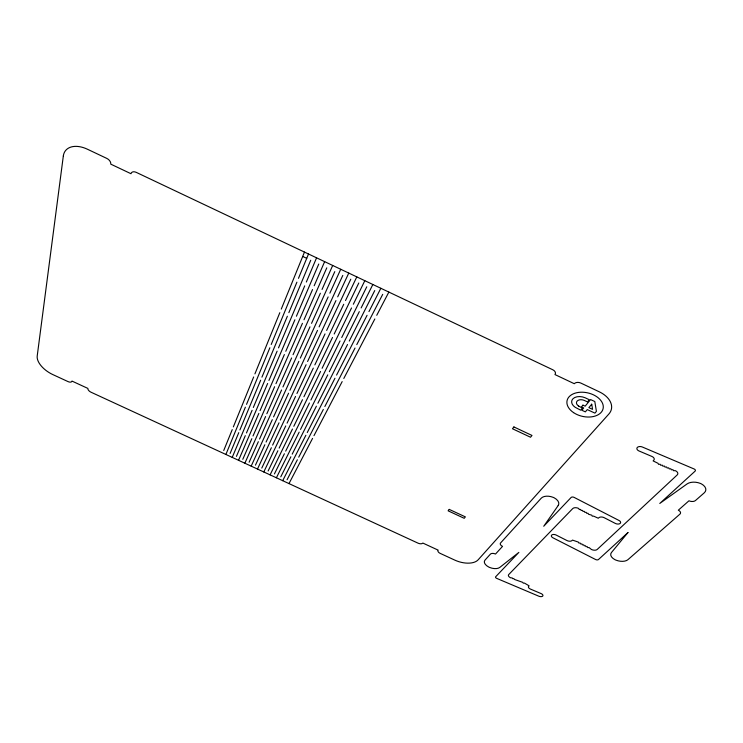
<?xml version="1.0" encoding="UTF-8"?>
<svg xmlns="http://www.w3.org/2000/svg" width="743" height="743" viewBox="0 0 743 743"><rect width="100%" height="100%" fill="white"/><g stroke="black" fill="none" stroke-linecap="round" stroke-linejoin="round"><path stroke-width="1.11" d="M223.736 450.509L232.243 429.621M233.348 426.891L253.669 376.942M254.914 373.896L279.823 312.673M281.272 309.107L304.472 252.091M225.891 454.465L245.385 407.164M246.546 404.341L269.867 347.761M271.223 344.473L296.903 282.164M298.482 278.328L308.512 254.004M230.089 453.444L238.772 432.64M239.905 429.928L260.663 380.202M261.926 377.165L287.374 316.221M288.851 312.664L310.732 260.245M232.215 457.382L252.118 410.294M253.317 407.48L277.12 351.151M278.504 347.882L304.723 285.851M306.339 282.034L316.574 257.821M236.441 456.369L245.301 435.667M246.462 432.965L267.647 383.462M268.938 380.435L294.906 319.769M296.42 316.23L318.756 264.044M238.54 460.307L258.861 413.424M260.069 410.619L284.374 354.55M285.786 351.29L312.543 289.547M314.187 285.749L324.635 261.647M242.785 459.304L251.831 438.686M253.01 435.992L274.622 386.713M275.95 383.704L302.447 323.307M303.989 319.787L326.781 267.842M244.865 463.223L265.585 416.554M266.83 413.758L291.618 357.94M293.058 354.699L320.354 293.234M322.035 289.454L332.688 265.455M249.119 462.23L258.35 441.704M259.548 439.029L281.597 389.973M282.944 386.973L309.97 326.846M311.549 323.344L334.787 271.632M251.18 466.14L272.309 419.674M273.573 416.897L298.853 361.33M300.321 358.098L328.155 296.912M329.864 293.151L340.731 269.272M255.462 465.155L264.861 444.723M266.087 442.057L288.572 393.214M289.946 390.233L317.493 330.384M319.1 326.892L342.792 275.421M257.487 469.047L279.034 422.795M280.325 420.027L306.088 364.711M307.583 361.497L335.947 300.599M337.694 296.847L348.764 273.08M261.787 468.081L271.371 447.741M272.625 445.085L295.538 396.465M296.94 393.493L325.016 333.913M326.651 330.449L350.789 279.21M263.793 471.963L285.749 425.915M287.058 423.166L313.314 368.101M314.837 364.897L343.74 304.277M345.523 300.543L356.798 276.888M268.112 470.997L277.882 450.75M279.154 448.103L302.494 399.706M303.924 396.753L332.52 337.452M334.192 333.997L358.785 282.999M270.099 474.87L292.463 429.036M293.801 426.296L320.539 371.481M322.091 368.296L351.523 307.955M353.334 304.24L364.822 280.687M274.436 473.913L284.383 453.759M285.684 451.131L309.45 402.957M310.899 400.013L340.025 340.981M341.724 337.536L366.773 286.779M276.396 477.777L299.169 432.147M300.525 429.417L327.756 374.853M329.335 371.686L359.306 311.623M361.144 307.927L372.847 284.495M280.761 476.839L290.885 456.769M292.203 454.149L316.397 406.189M317.883 403.263L347.529 344.501M349.256 341.083L374.751 290.559M282.693 480.684L305.865 435.259M307.258 432.547L334.963 378.233M336.579 375.076L367.079 315.292M368.955 311.614L380.853 288.284M287.067 479.746L297.376 459.778M298.723 457.168L323.344 409.43M324.849 406.514L355.024 348.03M356.779 344.622L382.719 294.339M288.99 483.591L312.571 438.37M313.973 435.667L342.17 381.605M343.805 378.466L374.844 318.961M376.747 315.301L388.858 292.083M302.707 256.437L306.72 258.341M578.676 406.068L582.354 408.056L580.636 410.155L575.184 407.294A9.659 6.306 12.8 0 1 573.029 398.685A9.659 6.306 12.8 0 1 585.085 397.756L589.31 399.734L587.518 401.926L584.063 400.319A5.628 3.678 12.8 0 0 577.144 401.062A5.628 3.678 12.8 0 0 578.667 406.068M63.331 155.946L37.206 356.046A19.355 10.235 31.5 0 0 52.864 374.602L68.022 381.596A4.003 2.108 30.9 0 0 71.978 381.075L87.888 388.413A3.984 2.108 30.2 0 0 91.017 392.211L418.049 543.161A3.845 2.08 19.2 0 0 422.823 543.049L438.156 550.136A3.854 2.071 18.4 0 0 440.227 553.396L454.79 560.111A18.566 10.012 17.8 0 0 478.139 559.823L608.889 413.99A23.284 15.194 12.5 0 0 599.304 391.821L580.868 383.082A4.941 3.288 12.8 0 0 574.302 383.722L554.975 374.574A4.932 3.316 14.1 0 0 552.764 369.754L136.257 172.367A5.155 3.381 36.7 0 0 130.991 173.723L110.763 164.138A5.21 3.362 37.8 0 0 106.816 158.417L87.414 149.222A24.593 15.566 37.9 0 0 63.331 155.946M558.216 505.5L543.727 526.258L571.116 497.476A2.21 1.3 13.8 0 1 574.079 497.373L618.817 520.379A3.529 2.025 12.4 0 1 620.21 523.369A3.529 2.025 12.4 0 1 615.501 523.509L604.198 517.704A3.919 2.257 12.9 0 0 598.96 517.62L598.31 518.242L593.676 516.153L592.19 516.144L591.818 515.196L588.484 514.24L588.112 513.302L586.636 513.292L586.264 512.345L584.778 512.345L584.407 511.398L582.93 511.388L582.549 510.441L581.072 510.441L580.692 509.494L579.215 509.484L578.732 508.481A4.374 2.535 13.8 0 0 572.723 508.584L508.714 574.571A3.91 2.071 16.3 0 0 510.794 577.868L512.122 577.859L512.661 578.658L513.887 578.611L514.425 579.41L522.728 582.354L523.258 583.144L524.493 583.097L529.109 585.846L528.449 586.645A3.474 1.82 15.7 0 0 530.521 589.106L541.248 593.648A3.102 1.616 15.5 0 1 542.659 596.137A3.102 1.616 15.5 0 1 538.629 596.118L496.733 578.379A1.932 1.022 16.7 0 1 495.683 576.744L518.865 552.393L499.77 567.429A8.712 4.672 16.9 0 1 489.665 567.466L488.69 567.011A8.712 4.672 16.8 0 1 485.012 560.101L490.436 554.12A3.956 2.145 16.8 0 1 495.507 554.046L502.547 546.365A4.031 2.22 16.4 0 1 500.578 542.947L541.22 498.209A9.65 5.638 14.7 0 1 553.145 497.346L554.222 497.829A9.65 5.638 14.7 0 1 558.216 505.5M449.227 509.392L448.103 510.822L464.208 518.298L465.369 516.877L449.227 509.392M513.896 426.937L512.475 428.757L530.521 437.237L531.988 435.444L513.896 426.937M582.939 405.158L581.49 406.941L583.701 407.953L581.825 410.238L585.373 411.873L587.258 409.588L594.929 413.117L596.415 411.343L594.799 401.517L590.574 399.576L585.159 406.17L582.939 405.158M591.707 404.201L588.865 407.647L592.552 409.337L591.707 404.201M627.956 532.564L611.415 552.578A9.538 5.266 12.7 0 0 614.925 559.665L615.956 560.12A9.538 5.266 12.7 0 0 627.946 559.665L679.919 514.137A4.662 2.703 10.2 0 0 678.313 510.2L688.965 500.791A4.774 2.805 9.5 0 0 695.457 500.541L704.262 492.823A10.736 6.39 9.2 0 0 701.522 483.962L700.361 483.414A10.736 6.39 9.2 0 0 687.024 483.962L659.775 503.457L695.058 471.183A2.452 1.486 8.9 0 0 694.111 468.982L642.537 447.091A3.845 2.396 10.7 0 0 637.355 447.416A3.845 2.396 10.7 0 0 638.804 450.88L651.89 456.443A4.291 2.647 10.4 0 1 654.119 459.741L653.125 460.911L658.029 463.316L658.558 464.375L660.165 464.226L660.694 465.285L662.301 465.127L662.83 466.186L664.437 466.037L664.966 467.096L666.573 466.948L667.103 468.006L668.709 467.849L669.229 468.907L670.845 468.759L671.366 469.817L672.982 469.669L673.502 470.718L675.238 470.625A4.83 2.926 9.7 0 1 677.17 474.972L597.214 549.448A4.254 2.368 13.5 0 1 591.382 549.439L589.134 547.6L587.704 547.572L587.341 546.69L585.921 546.662L585.558 545.771L584.137 545.752L583.766 544.86L582.345 544.842L581.983 543.95L580.562 543.932L580.19 543.04L578.769 543.012L578.407 542.13L572.5 540.096L571.896 540.663A3.761 2.108 14.2 0 1 566.937 540.533L556.033 534.988A3.344 1.876 14.7 0 0 551.668 535.09A3.344 1.876 14.7 0 0 553.154 537.913L595.654 559.544A2.108 1.161 13.5 0 0 598.477 559.525L627.956 532.564M573.568 412.625A18.454 12.037 12.6 0 0 603.056 408.845A18.454 12.037 12.6 0 0 578.639 392.397A18.454 12.037 12.6 0 0 573.568 412.625"/></g></svg>
